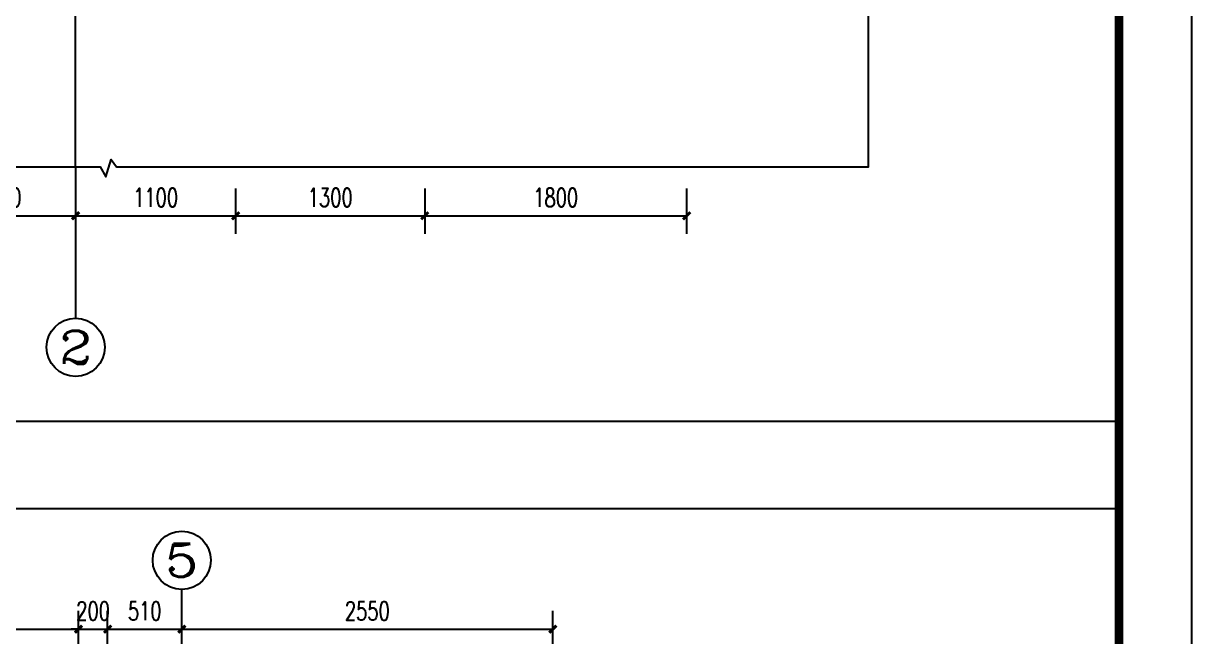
# Model space of a CAD drawing. Header units: millimetres. Extents: x 434053 to 1059003, y -2417481 to 936527.
# Drawn here: x 550471 to 558501, y -2141516 to -2137302 of the extents above; entities that cross this region are included whole.
import ezdxf
from ezdxf.enums import TextEntityAlignment as Align

# ---------------------------------------------------------------- set-up
doc = ezdxf.new("R2010")
doc.units = ezdxf.units.MM
doc.header["$LTSCALE"] = 1000
doc.header["$MEASUREMENT"] = 0
doc.linetypes.add('DOTE', pattern=[2.42, 2, -0.2, 0.02, -0.2])
doc.layers.get('Defpoints').update_dxf_attribs({"color": 6})
for name, color, linetype in [('A-ANNO-DIMS', 3, 'Continuous'), ('A-ANNO-TTLB', 7, 'Continuous'), ('A-AXIS', 16, 'DOTE'), ('AXIS', 3, 'Continuous'), ('AXIS_TEXT', 7, 'Continuous'), ('DIM_SYMB', 3, 'Continuous')]:
    doc.layers.add(name, color=color, linetype=linetype)
doc.styles.add('_TCH_AXIS', font='COMPLEX', dxfattribs={"bigfont": 'GBCBIG'})
doc.styles.add('_TCH_DIM_T3', font='SIMPLEX', dxfattribs={"width": 0.705882, "bigfont": 'GBCBIG'})
doc.styles.add('COMPLEX', font='COMPLEX')
doc.dimstyles.new('_TCH_ARCH&&50', dxfattribs={"dimtxt": 127.5, "dimasz": 50, "dimexe": 125, "dimexo": 150, "dimgap": 61.25, "dimtad": 1, "dimdec": 0, "dimzin": 0, "dimdsep": 46, "dimtxsty": '_TCH_DIM_T3', "dimblk": 'ARCHTICK', "dimcen": 0.09, "dimclrt": 7, "dimazin": 2, "dimtfac": 1, "dimtdec": 0, "dimtix": 1, "dimtmove": 2, "dimatfit": 3, "dimfxl": 1, "dimtolj": 1, "dimtzin": 0, "dimarcsym": 0})

# ---------------------------------------------------------------- blocks, each defined once
blk = doc.blocks.new('asdfdfsdh')
at = {"layer": 'A-ANNO-TTLB'}
blk.add_lwpolyline([(0, 42050), (29700, 42050), (29700, 0), (0, 0)], close=True, dxfattribs=at)
at = {"layer": 'A-ANNO-TTLB', "const_width": 60}
blk.add_lwpolyline([(500, 40800), (500, 500), (29200, 500), (29200, 40800)], close=True, dxfattribs=at)
blk = doc.blocks.new('_AXISO')
blk.add_circle((0, 0), 0.5)
at = {"layer": 'AXIS_TEXT', "style": 'COMPLEX', "width": 1.041667}
blk.add_attdef('A', text='', height=0.56, dxfattribs=at).set_placement((-0.25, -0.28), (0.25, -0.28), align=Align.FIT)
blk = doc.blocks.new('A$C3E4953DA')
at = {"layer": 'A-AXIS'}
blk.add_line((-1950.7, -5859), (-1950.7, 16732.8), dxfattribs=at)
at = {"layer": 'AXIS'}
blk.add_line((-1950.7, -5859), (-1950.7, -6900), dxfattribs=at)
at = {"layer": 'DIM_SYMB'}
blk.add_lwpolyline([(-6200, 16732.8), (-6200, 15146.2), (-6095, 15108), (-6305, 15071), (-6200, 15033.7), (-6200, -5859), (-1780.9, -5859), (-1742.7, -5928.2), (-1705.7, -5808.3), (-1668.4, -5859), (3500, -5859), (3500, 15033.7), (3406.3, 15071), (3581, 15103.5), (3500, 15146.2), (3500, 16732.8), (-1668.4, 16732.8), (-1705.7, 16827.8), (-1742.7, 16654.5), (-1780.9, 16732.8), (-6200, 16732.8)], dxfattribs=at)
at = {"layer": 'AXIS'}
ref = blk.add_blockref('_AXISO', (-1950.7, -7100), dxfattribs=dict(at, xscale=400, yscale=400, zscale=400))
ref.add_attrib('A', '2', dxfattribs={"layer": 'AXIS_TEXT', "height": 226.3, "style": '_TCH_AXIS', "width": 1.5}).set_placement((-2063.8, -7213.1), (-1837.5, -7213.1), align=Align.FIT)
blk = doc.blocks.new('AGSFDGSD')
at = {"layer": 'AXIS'}
blk.add_line((-1950.7, 12832.8), (-1950.7, 13373.8), dxfattribs=at)
ref = blk.add_blockref('_AXISO', (-1950.7, 13573.8), dxfattribs=dict(at, xscale=400, yscale=400, zscale=400))
ref.add_attrib('A', '5', dxfattribs={"layer": 'AXIS_TEXT', "height": 226.3, "style": '_TCH_AXIS', "width": 1.5}).set_placement((-2063.8, 13460.6), (-1837.5, 13460.6), align=Align.FIT)
blk = doc.blocks.new('_ArchTick')
at = {"color": 0, "linetype": 'ByBlock', "const_width": 0.4}
blk.add_lwpolyline([(-0.5, -0.5), (0.5, 0.5)], dxfattribs=at)
blk = doc.blocks.new('*D672')
at = {"layer": 'A-ANNO-DIMS', "color": 0, "lineweight": -2, "transparency": 16777216}
for p, q in [((551559.9, -2141582.8), (551559.9, -2141340)), ((554109.9, -2141582.8), (554109.9, -2141340)), ((551559.9, -2141465), (554109.9, -2141465))]:
    blk.add_line(p, q, dxfattribs=at)
at = {"layer": 'Defpoints', "color": 0, "transparency": 16777216}
for p in [(554109.9, -2141465), (551559.9, -2141732.8), (554109.9, -2141732.8)]:
    blk.add_point(p, dxfattribs=at)
at = {"layer": 'A-ANNO-DIMS', "color": 0, "lineweight": -2, "transparency": 16777216, "xscale": 50, "yscale": 50, "zscale": 50, "rotation": 180}
blk.add_blockref('_ArchTick', (551559.9, -2141465), dxfattribs=at)
at = {"layer": 'A-ANNO-DIMS', "color": 0, "lineweight": -2, "transparency": 16777216, "xscale": 50, "yscale": 50, "zscale": 50}
blk.add_blockref('_ArchTick', (554109.9, -2141465), dxfattribs=at)
at = {"layer": 'A-ANNO-DIMS', "color": 7, "transparency": 16777216, "insert": (552834.9, -2141340), "char_height": 127.5, "attachment_point": 5, "style": '_TCH_DIM_T3'}
blk.add_mtext('\\A1;2550', dxfattribs=at)
blk = doc.blocks.new('*D673')
at = {"layer": 'A-ANNO-DIMS', "color": 0, "lineweight": -2, "transparency": 16777216}
for p, q in [((551049.9, -2141582.8), (551049.9, -2141340)), ((551559.9, -2141582.8), (551559.9, -2141340)), ((551049.9, -2141465), (551559.9, -2141465))]:
    blk.add_line(p, q, dxfattribs=at)
at = {"layer": 'Defpoints', "color": 0, "transparency": 16777216}
for p in [(551559.9, -2141465), (551049.9, -2141732.8), (551559.9, -2141732.8)]:
    blk.add_point(p, dxfattribs=at)
at = {"layer": 'A-ANNO-DIMS', "color": 0, "lineweight": -2, "transparency": 16777216, "xscale": 50, "yscale": 50, "zscale": 50, "rotation": 180}
blk.add_blockref('_ArchTick', (551049.9, -2141465), dxfattribs=at)
at = {"layer": 'A-ANNO-DIMS', "color": 0, "lineweight": -2, "transparency": 16777216, "xscale": 50, "yscale": 50, "zscale": 50}
blk.add_blockref('_ArchTick', (551559.9, -2141465), dxfattribs=at)
at = {"layer": 'A-ANNO-DIMS', "color": 7, "transparency": 16777216, "insert": (551304.9, -2141340), "char_height": 127.5, "attachment_point": 5, "style": '_TCH_DIM_T3'}
blk.add_mtext('\\A1;510', dxfattribs=at)
blk = doc.blocks.new('*D674')
at = {"layer": 'A-ANNO-DIMS', "color": 0, "lineweight": -2, "transparency": 16777216}
for p, q in [((550849.9, -2141582.8), (550849.9, -2141340)), ((551049.9, -2141582.8), (551049.9, -2141340)), ((550849.9, -2141465), (550799.9, -2141465)), ((550849.9, -2141465), (551049.9, -2141465)), ((551049.9, -2141465), (551099.9, -2141465))]:
    blk.add_line(p, q, dxfattribs=at)
at = {"layer": 'Defpoints', "color": 0, "transparency": 16777216}
for p in [(551049.9, -2141465), (550849.9, -2141732.8), (551049.9, -2141732.8)]:
    blk.add_point(p, dxfattribs=at)
at = {"layer": 'A-ANNO-DIMS', "color": 0, "lineweight": -2, "transparency": 16777216, "xscale": 50, "yscale": 50, "zscale": 50}
blk.add_blockref('_ArchTick', (550849.9, -2141465), dxfattribs=at)
at = {"layer": 'A-ANNO-DIMS', "color": 0, "lineweight": -2, "transparency": 16777216, "xscale": 50, "yscale": 50, "zscale": 50, "rotation": 180}
blk.add_blockref('_ArchTick', (551049.9, -2141465), dxfattribs=at)
at = {"layer": 'A-ANNO-DIMS', "color": 7, "transparency": 16777216, "insert": (550949.9, -2141340), "char_height": 127.5, "attachment_point": 5, "style": '_TCH_DIM_T3'}
blk.add_mtext('\\A1;200', dxfattribs=at)
blk = doc.blocks.new('*D675')
at = {"layer": 'A-ANNO-DIMS', "color": 0, "lineweight": -2, "transparency": 16777216}
for p, q in [((547909.9, -2141582.8), (547909.9, -2141340)), ((550849.9, -2141582.8), (550849.9, -2141340)), ((547909.9, -2141465), (550849.9, -2141465))]:
    blk.add_line(p, q, dxfattribs=at)
at = {"layer": 'Defpoints', "color": 0, "transparency": 16777216}
for p in [(550849.9, -2141465), (547909.9, -2141732.8), (550849.9, -2141732.8)]:
    blk.add_point(p, dxfattribs=at)
at = {"layer": 'A-ANNO-DIMS', "color": 0, "lineweight": -2, "transparency": 16777216, "xscale": 50, "yscale": 50, "zscale": 50, "rotation": 180}
blk.add_blockref('_ArchTick', (547909.9, -2141465), dxfattribs=at)
at = {"layer": 'A-ANNO-DIMS', "color": 0, "lineweight": -2, "transparency": 16777216, "xscale": 50, "yscale": 50, "zscale": 50}
blk.add_blockref('_ArchTick', (550849.9, -2141465), dxfattribs=at)
at = {"layer": 'A-ANNO-DIMS', "color": 7, "transparency": 16777216, "insert": (549379.9, -2141340), "char_height": 127.5, "attachment_point": 5, "style": '_TCH_DIM_T3'}
blk.add_mtext('\\A1;2940', dxfattribs=at)
blk = doc.blocks.new('*D1006')
at = {"layer": 'A-ANNO-DIMS', "color": 0, "lineweight": -2, "transparency": 16777216}
for p, q in [((549779.8, -2138437), (549779.8, -2138748.9)), ((550829.8, -2138437), (550829.8, -2138748.9)), ((549779.8, -2138623.9), (550829.8, -2138623.9))]:
    blk.add_line(p, q, dxfattribs=at)
at = {"layer": 'Defpoints', "color": 0, "transparency": 16777216}
for p in [(549779.8, -2138287), (550829.8, -2138287), (550829.8, -2138623.9)]:
    blk.add_point(p, dxfattribs=at)
at = {"layer": 'A-ANNO-DIMS', "color": 0, "lineweight": -2, "transparency": 16777216, "xscale": 50, "yscale": 50, "zscale": 50, "rotation": 180}
blk.add_blockref('_ArchTick', (549779.8, -2138623.9), dxfattribs=at)
at = {"layer": 'A-ANNO-DIMS', "color": 0, "lineweight": -2, "transparency": 16777216, "xscale": 50, "yscale": 50, "zscale": 50}
blk.add_blockref('_ArchTick', (550829.8, -2138623.9), dxfattribs=at)
at = {"layer": 'A-ANNO-DIMS', "color": 7, "transparency": 16777216, "insert": (550304.8, -2138498.9), "char_height": 127.5, "attachment_point": 5, "style": '_TCH_DIM_T3'}
blk.add_mtext('\\A1;1050', dxfattribs=at)
blk = doc.blocks.new('*D1007')
at = {"layer": 'A-ANNO-DIMS', "color": 0, "lineweight": -2, "transparency": 16777216}
for p, q in [((550829.8, -2138437), (550829.8, -2138748.9)), ((551929.8, -2138437), (551929.8, -2138748.9)), ((550829.8, -2138623.9), (551929.8, -2138623.9))]:
    blk.add_line(p, q, dxfattribs=at)
at = {"layer": 'Defpoints', "color": 0, "transparency": 16777216}
for p in [(550829.8, -2138287), (551929.8, -2138287), (551929.8, -2138623.9)]:
    blk.add_point(p, dxfattribs=at)
at = {"layer": 'A-ANNO-DIMS', "color": 0, "lineweight": -2, "transparency": 16777216, "xscale": 50, "yscale": 50, "zscale": 50, "rotation": 180}
blk.add_blockref('_ArchTick', (550829.8, -2138623.9), dxfattribs=at)
at = {"layer": 'A-ANNO-DIMS', "color": 0, "lineweight": -2, "transparency": 16777216, "xscale": 50, "yscale": 50, "zscale": 50}
blk.add_blockref('_ArchTick', (551929.8, -2138623.9), dxfattribs=at)
at = {"layer": 'A-ANNO-DIMS', "color": 7, "transparency": 16777216, "insert": (551379.8, -2138498.9), "char_height": 127.5, "attachment_point": 5, "style": '_TCH_DIM_T3'}
blk.add_mtext('\\A1;1100', dxfattribs=at)
blk = doc.blocks.new('*D1008')
at = {"layer": 'A-ANNO-DIMS', "color": 0, "lineweight": -2, "transparency": 16777216}
for p, q in [((551929.8, -2138437), (551929.8, -2138748.9)), ((553229.8, -2138437), (553229.8, -2138748.9)), ((551929.8, -2138623.9), (553229.8, -2138623.9))]:
    blk.add_line(p, q, dxfattribs=at)
at = {"layer": 'Defpoints', "color": 0, "transparency": 16777216}
for p in [(551929.8, -2138287), (553229.8, -2138287), (553229.8, -2138623.9)]:
    blk.add_point(p, dxfattribs=at)
at = {"layer": 'A-ANNO-DIMS', "color": 0, "lineweight": -2, "transparency": 16777216, "xscale": 50, "yscale": 50, "zscale": 50, "rotation": 180}
blk.add_blockref('_ArchTick', (551929.8, -2138623.9), dxfattribs=at)
at = {"layer": 'A-ANNO-DIMS', "color": 0, "lineweight": -2, "transparency": 16777216, "xscale": 50, "yscale": 50, "zscale": 50}
blk.add_blockref('_ArchTick', (553229.8, -2138623.9), dxfattribs=at)
at = {"layer": 'A-ANNO-DIMS', "color": 7, "transparency": 16777216, "insert": (552579.8, -2138498.9), "char_height": 127.5, "attachment_point": 5, "style": '_TCH_DIM_T3'}
blk.add_mtext('\\A1;1300', dxfattribs=at)
blk = doc.blocks.new('*D1009')
at = {"layer": 'A-ANNO-DIMS', "color": 0, "lineweight": -2, "transparency": 16777216}
for p, q in [((553229.8, -2138437), (553229.8, -2138748.9)), ((555029.8, -2138437), (555029.8, -2138748.9)), ((553229.8, -2138623.9), (555029.8, -2138623.9))]:
    blk.add_line(p, q, dxfattribs=at)
at = {"layer": 'Defpoints', "color": 0, "transparency": 16777216}
for p in [(553229.8, -2138287), (555029.8, -2138287), (555029.8, -2138623.9)]:
    blk.add_point(p, dxfattribs=at)
at = {"layer": 'A-ANNO-DIMS', "color": 0, "lineweight": -2, "transparency": 16777216, "xscale": 50, "yscale": 50, "zscale": 50, "rotation": 180}
blk.add_blockref('_ArchTick', (553229.8, -2138623.9), dxfattribs=at)
at = {"layer": 'A-ANNO-DIMS', "color": 0, "lineweight": -2, "transparency": 16777216, "xscale": 50, "yscale": 50, "zscale": 50}
blk.add_blockref('_ArchTick', (555029.8, -2138623.9), dxfattribs=at)
at = {"layer": 'A-ANNO-DIMS', "color": 7, "transparency": 16777216, "insert": (554129.8, -2138498.9), "char_height": 127.5, "attachment_point": 5, "style": '_TCH_DIM_T3'}
blk.add_mtext('\\A1;1800', dxfattribs=at)

msp = doc.modelspace()

# ---------------------------------------------------------------- linework, layer by layer
for p, q in [((558000.9, -2114754.2), (558000.9, -2151804.2)), ((543650.9, -2140036.2), (558000.9, -2140036.2)), ((543650.9, -2140636.2), (558000.9, -2140636.2))]:
    msp.add_line(p, q)

# ---------------------------------------------------------------- block references
for name, p in [('asdfdfsdh', (528800.9, -2155554.2)), ('A$C3E4953DA', (552780.4, -2132428)), ('AGSFDGSD', (553510.6, -2154565.6))]:
    msp.add_blockref(name, p)

# ---------------------------------------------------------------- dimensions: what is measured, and where the dimension line sits
at = {"layer": 'A-ANNO-DIMS'}
for p1, p2, distance, picture, middle in [((549779.8, -2138287), (550829.8, -2138287), -336.9, '*D1006', (550304.8, -2138498.9)), ((550829.8, -2138287), (551929.8, -2138287), -336.9, '*D1007', (551379.8, -2138498.9)), ((551929.8, -2138287), (553229.8, -2138287), -336.9, '*D1008', (552579.8, -2138498.9)), ((553229.8, -2138287), (555029.8, -2138287), -336.9, '*D1009', (554129.8, -2138498.9)), ((547909.9, -2141732.8), (550849.9, -2141732.8), 267.8, '*D675', (549379.9, -2141340)), ((550849.9, -2141732.8), (551049.9, -2141732.8), 267.8, '*D674', (550949.9, -2141340)), ((551049.9, -2141732.8), (551559.9, -2141732.8), 267.8, '*D673', (551304.9, -2141340)), ((551559.9, -2141732.8), (554109.9, -2141732.8), 267.8, '*D672', (552834.9, -2141340))]:
    dim = msp.add_aligned_dim(p1=p1, p2=p2, distance=distance, dimstyle='_TCH_ARCH&&50', dxfattribs=at)
    dim.commit()
    dim.dimension.update_dxf_attribs({"geometry": picture, "text_midpoint": middle})

doc.saveas('drawing.dxf')
